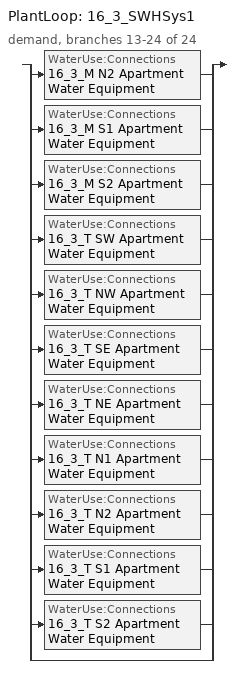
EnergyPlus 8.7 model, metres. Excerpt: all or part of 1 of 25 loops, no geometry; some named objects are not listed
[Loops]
PlantLoop '16_3_SWHSys1'
 demand, branches 13-24 of 24: split
  | WaterUse:Connections '16_3_M N2 Apartment Water Equipment'
  | WaterUse:Connections '16_3_M S1 Apartment Water Equipment'
  | WaterUse:Connections '16_3_M S2 Apartment Water Equipment'
  | WaterUse:Connections '16_3_T SW Apartment Water Equipment'
  | WaterUse:Connections '16_3_T NW Apartment Water Equipment'
  | WaterUse:Connections '16_3_T SE Apartment Water Equipment'
  | WaterUse:Connections '16_3_T NE Apartment Water Equipment'
  | WaterUse:Connections '16_3_T N1 Apartment Water Equipment'
  | WaterUse:Connections '16_3_T N2 Apartment Water Equipment'
  | WaterUse:Connections '16_3_T S1 Apartment Water Equipment'
  | WaterUse:Connections '16_3_T S2 Apartment Water Equipment'
  | bypass
[WaterUse:Equipment] Peak Flow Rate {m3/s}=3.66e-06; Flow Rate Fraction Schedule=16_APT_DHW_SCH; Target Temperature Schedule=16_Apartment Water Equipment Temp Sched; Hot Water Supply Temperature Schedule=16_Apartment Water Equipment Hot Supply Temp Sched; Sensible Fraction Schedule=16_Apartment Water Equipment Sensible fract sched; Latent Fraction Schedule=16_Apartment Water Equipment Latent fract sched
Name | Zone
16_3_M N2 Apartment Water Equipment | 16_3_M N2 Apartment
16_3_M S1 Apartment Water Equipment | 16_3_M S1 Apartment
16_3_M S2 Apartment Water Equipment | 16_3_M S2 Apartment
16_3_T SW Apartment Water Equipment | 16_3_T SW Apartment
16_3_T NW Apartment Water Equipment | 16_3_T NW Apartment
16_3_T SE Apartment Water Equipment | 16_3_T SE Apartment
16_3_T NE Apartment Water Equipment | 16_3_T NE Apartment
16_3_T N1 Apartment Water Equipment | 16_3_T N1 Apartment
16_3_T N2 Apartment Water Equipment | 16_3_T N2 Apartment
16_3_T S1 Apartment Water Equipment | 16_3_T S1 Apartment
16_3_T S2 Apartment Water Equipment | 16_3_T S2 Apartment
[WaterUse:Connections]
Name | Water Use Equipment 1
16_3_M N2 Apartment Water Equipment | 16_3_M N2 Apartment Water Equipment
16_3_M S1 Apartment Water Equipment | 16_3_M S1 Apartment Water Equipment
16_3_M S2 Apartment Water Equipment | 16_3_M S2 Apartment Water Equipment
16_3_T SW Apartment Water Equipment | 16_3_T SW Apartment Water Equipment
16_3_T NW Apartment Water Equipment | 16_3_T NW Apartment Water Equipment
16_3_T SE Apartment Water Equipment | 16_3_T SE Apartment Water Equipment
16_3_T NE Apartment Water Equipment | 16_3_T NE Apartment Water Equipment
16_3_T N1 Apartment Water Equipment | 16_3_T N1 Apartment Water Equipment
16_3_T N2 Apartment Water Equipment | 16_3_T N2 Apartment Water Equipment
16_3_T S1 Apartment Water Equipment | 16_3_T S1 Apartment Water Equipment
16_3_T S2 Apartment Water Equipment | 16_3_T S2 Apartment Water Equipment
[Schedule:Compact]
16_Apartment Water Equipment Latent fract sched: Through: 12/31, For: AllDays, Until: 24:00, 0.05
16_Apartment Water Equipment Sensible fract sched: Through: 12/31, For: AllDays, Until: 24:00, 0.2
16_Apartment Water Equipment Temp Sched; 16_Apartment Water Equipment Hot Supply Temp Sched: Through: 12/31, For: AllDays, Until: 24:00, 43.3
16_APT_DHW_SCH: THROUGH: 12/31, FOR: AllDays, UNTIL: 1:00, 0.08, UNTIL: 2:00, 0.04, UNTIL: 3:00, 0.01, UNTIL: 4:00, 0.01, UNTIL: 5:00, 0.04, UNTIL: 6:00, 0.27, UNTIL: 7:00, 0.94, UNTIL: 8:00, 1, UNTIL: 9:00, 0.96, UNTIL: 10:00, 0.84, UNTIL: 11:00, 0.76, UNTIL: 12:00, 0.61, UNTIL: 13:00, 0.53, UNTIL: 14:00, 0.47, UNTIL: 15:00, 0.41, UNTIL: 16:00, 0.47, UNTIL: 17:00, 0.55, UNTIL: 18:00, 0.73, UNTIL: 19:00, 0.86, UNTIL: 20:00, 0.82, UNTIL: 21:00, 0.75, UNTIL: 22:00, 0.61, UNTIL: 23:00, 0.53, UNTIL: 24:00, 0.29
